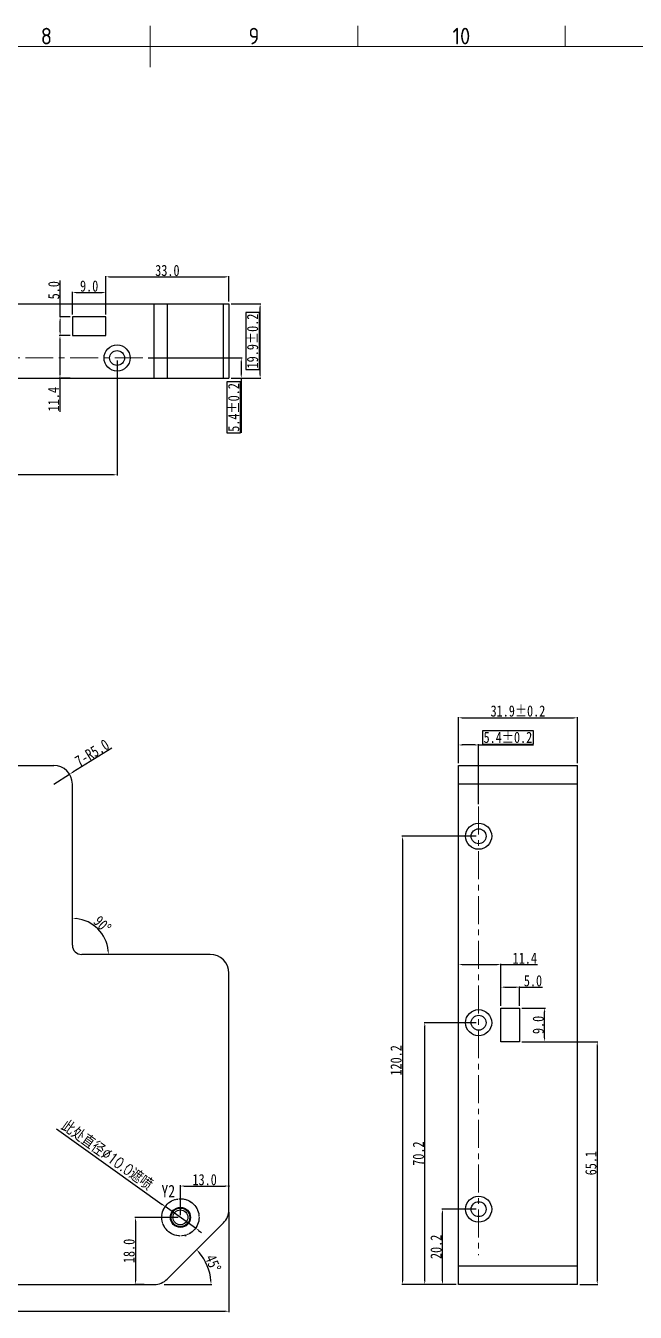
# Model space of a CAD drawing. Header units: inches. Extents: x 15988 to 16924, y -985 to -323.
# Drawn here: x 16423.1 to 16586.7, y -685 to -340.1 of the extents above; entities that cross this region are included whole.
import ezdxf
from ezdxf.enums import TextEntityAlignment as Align

# ---------------------------------------------------------------- set-up
doc = ezdxf.new("R2010")
doc.units = ezdxf.units.IN
doc.header["$MEASUREMENT"] = 0
doc.linetypes.add('CENTERX2', pattern=[4, 2.5, -0.5, 0.5, -0.5])
doc.linetypes.add('EWIREUP', pattern=[0.4, 0.25, -0.075, 0, -0.075])
doc.layers.add('DIM', color=1, linetype='Continuous', lineweight=5)
doc.layers.add('中心线', color=2, linetype='CENTERX2', lineweight=5)
doc.layers.add('图框', color=7, linetype='Continuous')
doc.layers.add('注释', color=5, linetype='Continuous')
doc.styles.add('ISO Proportional', font='isocp.shx')
doc.styles.add('字母和汉字', font='arial.ttf', dxfattribs={"width": 0.8})
doc.styles.add('汉字专用', font='', dxfattribs={"width": 0.8})
doc.styles.get('汉字专用').set_extended_font_data('SimSun')
doc.dimstyles.new('1', dxfattribs={"dimtxt": 3, "dimasz": 1, "dimexe": 0.2, "dimexo": 0.625, "dimgap": 0.2, "dimtad": 1, "dimdec": 1, "dimzin": 1, "dimdsep": 46, "dimtxsty": '汉字专用', "dimcen": 2.5, "dimclrd": 256, "dimclre": 256, "dimclrt": 256, "dimadec": 0, "dimazin": 0, "dimtfac": 1, "dimtdec": 1, "dimtmove": 0, "dimatfit": 3, "dimfxl": 0, "dimarcsym": 0})
doc.dimstyles.new('副本1', dxfattribs={"dimtxt": 3, "dimasz": 1, "dimexe": 0.2, "dimexo": 0.625, "dimgap": -0.2, "dimtad": 1, "dimdec": 1, "dimzin": 1, "dimdsep": 46, "dimtxsty": '汉字专用', "dimcen": 2.5, "dimclrd": 256, "dimclre": 256, "dimclrt": 256, "dimadec": 0, "dimazin": 0, "dimtfac": 1, "dimtdec": 1, "dimtmove": 0, "dimatfit": 3, "dimfxl": 0, "dimarcsym": 0})

# ---------------------------------------------------------------- blocks, each defined once
blk = doc.blocks.new('*D3')
at = {"layer": 'Defpoints', "color": 0}
for p in [(16460.6, -656.7), (16468.74, -662.5)]:
    blk.add_point(p, dxfattribs=at)
at = {"layer": 'DIM', "lineweight": -2}
for p, q in [((16431.37, -635.85), (16459.78, -656.12)), ((16468.74, -662.5), (16460.6, -656.7)), ((16469.55, -663.09), (16470.36, -663.67))]:
    blk.add_line(p, q, dxfattribs=at)
at = {"layer": 'DIM'}
for points in [[(16459.88, -655.98), (16459.68, -656.25), (16460.6, -656.7)], [(16469.65, -662.95), (16469.45, -663.22), (16468.74, -662.5)]]:
    blk.add_solid(points, dxfattribs=at)
at = {"layer": 'DIM', "insert": (16445.01, -642.91), "char_height": 3, "attachment_point": 5, "rotation": 324.4946, "style": '汉字专用'}
blk.add_mtext('此处直径{\\Fcomplex|c134;∅10.0}遮喷', dxfattribs=at)
blk = doc.blocks.new('*D4')
at = {"layer": 'Defpoints', "color": 0}
for p in [(16477.67, -414.67), (16486.06, -414.67), (16477.67, -434.57)]:
    blk.add_point(p, dxfattribs=at)
at = {"layer": 'DIM', "lineweight": -2}
for p, q in [((16478.29, -414.67), (16486.26, -414.67)), ((16485.86, -417), (16482.23, -417)), ((16482.23, -417), (16482.23, -432.24)), ((16485.86, -432.24), (16485.86, -417)), ((16486.06, -433.57), (16486.06, -415.67)), ((16478.29, -434.57), (16486.26, -434.57)), ((16482.23, -432.24), (16485.86, -432.24))]:
    blk.add_line(p, q, dxfattribs=at)
at = {"layer": 'DIM'}
for points in [[(16486.23, -415.67), (16485.89, -415.67), (16486.06, -414.67)], [(16485.89, -433.57), (16486.23, -433.57), (16486.06, -434.57)]]:
    blk.add_solid(points, dxfattribs=at)
at = {"layer": 'DIM', "insert": (16484.04, -424.62), "char_height": 3, "attachment_point": 5, "rotation": 90, "style": '汉字专用'}
blk.add_mtext('19.9%%P0.2', dxfattribs=at)
blk = doc.blocks.new('*D21')
at = {"layer": 'Defpoints', "color": 0}
for p in [(16477.67, -657.55), (16343.67, -677.6), (16477.67, -684.77)]:
    blk.add_point(p, dxfattribs=at)
at = {"layer": 'DIM', "lineweight": -2}
for p, q in [((16477.67, -658.18), (16477.67, -684.97)), ((16343.67, -678.23), (16343.67, -684.97)), ((16344.67, -684.77), (16476.67, -684.77))]:
    blk.add_line(p, q, dxfattribs=at)
at = {"layer": 'DIM'}
for points in [[(16344.67, -684.61), (16344.67, -684.94), (16343.67, -684.77)], [(16476.67, -684.61), (16476.67, -684.94), (16477.67, -684.77)]]:
    blk.add_solid(points, dxfattribs=at)
at = {"layer": 'DIM', "insert": (16410.67, -683.07), "char_height": 3, "attachment_point": 5, "style": '汉字专用'}
blk.add_mtext('134.0', dxfattribs=at)
blk = doc.blocks.new('*D27')
at = {"layer": 'Defpoints', "color": 0}
for p in [(16447.67, -429.17), (16235.67, -434.57), (16235.67, -460.49)]:
    blk.add_point(p, dxfattribs=at)
at = {"layer": 'DIM', "lineweight": -2}
for p, q in [((16447.67, -429.8), (16447.67, -460.69)), ((16235.67, -435.2), (16235.67, -460.69)), ((16446.67, -460.49), (16236.67, -460.49))]:
    blk.add_line(p, q, dxfattribs=at)
at = {"layer": 'DIM'}
for points in [[(16236.67, -460.32), (16236.67, -460.65), (16235.67, -460.49)], [(16446.67, -460.32), (16446.67, -460.65), (16447.67, -460.49)]]:
    blk.add_solid(points, dxfattribs=at)
at = {"layer": 'DIM', "insert": (16341.67, -458.79), "char_height": 3, "attachment_point": 5, "style": '汉字专用'}
blk.add_mtext('212.0', dxfattribs=at)
blk = doc.blocks.new('*D31')
at = {"layer": 'Defpoints', "color": 0}
for p in [(16444.67, -411.59), (16435.67, -418.17), (16444.67, -418.17)]:
    blk.add_point(p, dxfattribs=at)
at = {"layer": 'DIM', "lineweight": -2}
for p, q in [((16435.67, -417.55), (16435.67, -411.39)), ((16436.67, -411.59), (16443.67, -411.59)), ((16444.67, -417.55), (16444.67, -411.39))]:
    blk.add_line(p, q, dxfattribs=at)
at = {"layer": 'DIM'}
for points in [[(16436.67, -411.42), (16436.67, -411.76), (16435.67, -411.59)], [(16443.67, -411.42), (16443.67, -411.76), (16444.67, -411.59)]]:
    blk.add_solid(points, dxfattribs=at)
at = {"layer": 'DIM', "insert": (16440.17, -409.89), "char_height": 3, "attachment_point": 5, "style": '汉字专用'}
blk.add_mtext('9.0', dxfattribs=at)
blk = doc.blocks.new('*D34')
at = {"layer": 'Defpoints', "color": 0}
for p in [(16477.67, -407.41), (16477.67, -414.67), (16444.67, -418.17)]:
    blk.add_point(p, dxfattribs=at)
at = {"layer": 'DIM', "lineweight": -2}
for p, q in [((16444.67, -417.55), (16444.67, -407.21)), ((16445.67, -407.41), (16476.67, -407.41)), ((16477.67, -414.05), (16477.67, -407.21))]:
    blk.add_line(p, q, dxfattribs=at)
at = {"layer": 'DIM'}
for points in [[(16445.67, -407.24), (16445.67, -407.57), (16444.67, -407.41)], [(16476.67, -407.24), (16476.67, -407.57), (16477.67, -407.41)]]:
    blk.add_solid(points, dxfattribs=at)
at = {"layer": 'DIM', "insert": (16461.17, -405.71), "char_height": 3, "attachment_point": 5, "style": '汉字专用'}
blk.add_mtext('33.0', dxfattribs=at)
blk = doc.blocks.new('*D35')
at = {"layer": 'Defpoints', "color": 0}
for p in [(16435.67, -423.17), (16432.34, -434.57), (16435.67, -434.57)]:
    blk.add_point(p, dxfattribs=at)
at = {"layer": 'DIM', "lineweight": -2}
for p, q in [((16435.04, -423.17), (16432.14, -423.17)), ((16432.34, -424.17), (16432.34, -433.57)), ((16435.04, -434.57), (16432.14, -434.57)), ((16432.34, -434.57), (16432.34, -443.6))]:
    blk.add_line(p, q, dxfattribs=at)
at = {"layer": 'DIM'}
for points in [[(16432.17, -424.17), (16432.51, -424.17), (16432.34, -423.17)], [(16432.17, -433.57), (16432.51, -433.57), (16432.34, -434.57)]]:
    blk.add_solid(points, dxfattribs=at)
at = {"layer": 'DIM', "insert": (16430.64, -440.22), "char_height": 3, "attachment_point": 5, "rotation": 90, "style": '汉字专用'}
blk.add_mtext('11.4', dxfattribs=at)
blk = doc.blocks.new('*D36')
at = {"layer": 'Defpoints', "color": 0}
for p in [(16432.39, -418.17), (16435.67, -418.17), (16435.67, -423.17)]:
    blk.add_point(p, dxfattribs=at)
at = {"layer": 'DIM', "lineweight": -2}
for p, q in [((16432.39, -418.17), (16432.39, -408.41)), ((16435.04, -418.17), (16432.19, -418.17)), ((16432.39, -422.17), (16432.39, -419.17)), ((16435.04, -423.17), (16432.19, -423.17))]:
    blk.add_line(p, q, dxfattribs=at)
at = {"layer": 'DIM'}
for points in [[(16432.22, -419.17), (16432.55, -419.17), (16432.39, -418.17)], [(16432.22, -422.17), (16432.55, -422.17), (16432.39, -423.17)]]:
    blk.add_solid(points, dxfattribs=at)
at = {"layer": 'DIM', "insert": (16430.69, -411), "char_height": 3, "attachment_point": 5, "rotation": 90, "style": '汉字专用'}
blk.add_mtext('5.0', dxfattribs=at)
blk = doc.blocks.new('*D46')
at = {"layer": 'Defpoints', "color": 0}
for p in [(16534.99, -657.4), (16544.7, -657.4), (16539.3, -677.6)]:
    blk.add_point(p, dxfattribs=at)
at = {"layer": 'DIM', "lineweight": -2}
for p, q in [((16544.08, -657.4), (16534.79, -657.4)), ((16534.99, -676.6), (16534.99, -658.4)), ((16538.68, -677.6), (16534.79, -677.6))]:
    blk.add_line(p, q, dxfattribs=at)
at = {"layer": 'DIM'}
for points in [[(16534.82, -658.4), (16535.16, -658.4), (16534.99, -657.4)], [(16534.82, -676.6), (16535.16, -676.6), (16534.99, -677.6)]]:
    blk.add_solid(points, dxfattribs=at)
at = {"layer": 'DIM', "insert": (16533.29, -667.5), "char_height": 3, "attachment_point": 5, "rotation": 90, "style": '汉字专用'}
blk.add_mtext('20.2', dxfattribs=at)
blk = doc.blocks.new('*D47')
at = {"layer": 'Defpoints', "color": 0}
for p in [(16530.24, -607.4), (16544.7, -607.4), (16539.3, -677.6)]:
    blk.add_point(p, dxfattribs=at)
at = {"layer": 'DIM', "lineweight": -2}
for p, q in [((16544.08, -607.4), (16530.04, -607.4)), ((16530.24, -676.6), (16530.24, -608.4)), ((16538.68, -677.6), (16530.04, -677.6))]:
    blk.add_line(p, q, dxfattribs=at)
at = {"layer": 'DIM'}
for points in [[(16530.07, -608.4), (16530.41, -608.4), (16530.24, -607.4)], [(16530.07, -676.6), (16530.41, -676.6), (16530.24, -677.6)]]:
    blk.add_solid(points, dxfattribs=at)
at = {"layer": 'DIM', "insert": (16528.54, -642.5), "char_height": 3, "attachment_point": 5, "rotation": 90, "style": '汉字专用'}
blk.add_mtext('70.2', dxfattribs=at)
blk = doc.blocks.new('*D48')
at = {"layer": 'Defpoints', "color": 0}
for p in [(16544.7, -557.4), (16524.25, -677.6), (16539.3, -677.6)]:
    blk.add_point(p, dxfattribs=at)
at = {"layer": 'DIM', "lineweight": -2}
for p, q in [((16544.08, -557.4), (16524.05, -557.4)), ((16524.25, -558.4), (16524.25, -676.6)), ((16538.68, -677.6), (16524.05, -677.6))]:
    blk.add_line(p, q, dxfattribs=at)
at = {"layer": 'DIM'}
for points in [[(16524.09, -558.4), (16524.42, -558.4), (16524.25, -557.4)], [(16524.09, -676.6), (16524.42, -676.6), (16524.25, -677.6)]]:
    blk.add_solid(points, dxfattribs=at)
at = {"layer": 'DIM', "insert": (16522.55, -617.5), "char_height": 3, "attachment_point": 5, "rotation": 90, "style": '汉字专用'}
blk.add_mtext('120.2', dxfattribs=at)
blk = doc.blocks.new('*D49')
at = {"layer": 'Defpoints', "color": 0}
for p in [(16555.7, -603.5), (16562.41, -603.5), (16555.7, -612.5)]:
    blk.add_point(p, dxfattribs=at)
at = {"layer": 'DIM', "lineweight": -2}
for p, q in [((16556.33, -603.5), (16562.61, -603.5)), ((16562.41, -611.5), (16562.41, -604.5)), ((16556.33, -612.5), (16562.61, -612.5))]:
    blk.add_line(p, q, dxfattribs=at)
at = {"layer": 'DIM'}
for points in [[(16562.24, -604.5), (16562.58, -604.5), (16562.41, -603.5)], [(16562.24, -611.5), (16562.58, -611.5), (16562.41, -612.5)]]:
    blk.add_solid(points, dxfattribs=at)
at = {"layer": 'DIM', "insert": (16560.71, -608), "char_height": 3, "attachment_point": 5, "rotation": 90, "style": '汉字专用'}
blk.add_mtext('9.0', dxfattribs=at)
blk = doc.blocks.new('*D50')
at = {"layer": 'Defpoints', "color": 0}
for p in [(16555.7, -597.87), (16550.7, -603.5), (16555.7, -603.5)]:
    blk.add_point(p, dxfattribs=at)
at = {"layer": 'DIM', "lineweight": -2}
for p, q in [((16550.7, -602.88), (16550.7, -597.67)), ((16551.7, -597.87), (16554.7, -597.87)), ((16555.7, -602.88), (16555.7, -597.67)), ((16555.7, -597.87), (16561.88, -597.87))]:
    blk.add_line(p, q, dxfattribs=at)
at = {"layer": 'DIM'}
for points in [[(16551.7, -597.7), (16551.7, -598.04), (16550.7, -597.87)], [(16554.7, -597.7), (16554.7, -598.04), (16555.7, -597.87)]]:
    blk.add_solid(points, dxfattribs=at)
at = {"layer": 'DIM', "insert": (16559.29, -596.17), "char_height": 3, "attachment_point": 5, "style": '汉字专用'}
blk.add_mtext('5.0', dxfattribs=at)
blk = doc.blocks.new('*D51')
at = {"layer": 'Defpoints', "color": 0}
for p in [(16555.7, -612.5), (16571.2, -677.6), (16576.53, -677.6)]:
    blk.add_point(p, dxfattribs=at)
at = {"layer": 'DIM', "lineweight": -2}
for p, q in [((16556.33, -612.5), (16576.73, -612.5)), ((16576.53, -613.5), (16576.53, -676.6)), ((16571.83, -677.6), (16576.73, -677.6))]:
    blk.add_line(p, q, dxfattribs=at)
at = {"layer": 'DIM'}
for points in [[(16576.37, -613.5), (16576.7, -613.5), (16576.53, -612.5)], [(16576.37, -676.6), (16576.7, -676.6), (16576.53, -677.6)]]:
    blk.add_solid(points, dxfattribs=at)
at = {"layer": 'DIM', "insert": (16574.83, -645.05), "char_height": 3, "attachment_point": 5, "rotation": 90, "style": '汉字专用'}
blk.add_mtext('65.1', dxfattribs=at)
blk = doc.blocks.new('*D52')
at = {"layer": 'Defpoints', "color": 0}
for p in [(16539.3, -591.81), (16539.3, -600.12), (16550.7, -603.5)]:
    blk.add_point(p, dxfattribs=at)
at = {"layer": 'DIM', "lineweight": -2}
for p, q in [((16539.3, -599.49), (16539.3, -591.61)), ((16540.3, -591.81), (16549.7, -591.81)), ((16550.7, -602.88), (16550.7, -591.61)), ((16550.7, -591.81), (16560.48, -591.81))]:
    blk.add_line(p, q, dxfattribs=at)
at = {"layer": 'DIM'}
for points in [[(16540.3, -591.65), (16540.3, -591.98), (16539.3, -591.81)], [(16549.7, -591.65), (16549.7, -591.98), (16550.7, -591.81)]]:
    blk.add_solid(points, dxfattribs=at)
at = {"layer": 'DIM', "insert": (16557.1, -590.11), "char_height": 3, "attachment_point": 5, "style": '汉字专用'}
blk.add_mtext('11.4', dxfattribs=at)
blk = doc.blocks.new('*D65')
at = {"layer": 'Defpoints', "color": 0}
for p in [(16477.67, -650.46), (16477.67, -651.2), (16464.67, -659.6)]:
    blk.add_point(p, dxfattribs=at)
at = {"layer": 'DIM', "lineweight": -2}
for p, q in [((16464.67, -658.98), (16464.67, -651)), ((16465.67, -651.2), (16476.67, -651.2)), ((16477.67, -651.08), (16477.67, -651.4))]:
    blk.add_line(p, q, dxfattribs=at)
at = {"layer": 'DIM'}
for points in [[(16465.67, -651.03), (16465.67, -651.36), (16464.67, -651.2)], [(16476.67, -651.03), (16476.67, -651.36), (16477.67, -651.2)]]:
    blk.add_solid(points, dxfattribs=at)
at = {"layer": 'DIM', "insert": (16471.17, -649.5), "char_height": 3, "attachment_point": 5, "style": '汉字专用'}
blk.add_mtext('13.0', dxfattribs=at)
blk = doc.blocks.new('*D66')
at = {"layer": 'Defpoints', "color": 0}
for p in [(16464.67, -659.6), (16452.6, -677.6), (16455.6, -677.6)]:
    blk.add_point(p, dxfattribs=at)
at = {"layer": 'DIM', "lineweight": -2}
for p, q in [((16464.04, -659.6), (16452.4, -659.6)), ((16452.6, -660.6), (16452.6, -676.6)), ((16454.97, -677.6), (16452.4, -677.6))]:
    blk.add_line(p, q, dxfattribs=at)
at = {"layer": 'DIM'}
for points in [[(16452.44, -660.6), (16452.77, -660.6), (16452.6, -659.6)], [(16452.44, -676.6), (16452.77, -676.6), (16452.6, -677.6)]]:
    blk.add_solid(points, dxfattribs=at)
at = {"layer": 'DIM', "insert": (16450.9, -668.6), "char_height": 3, "attachment_point": 5, "rotation": 90, "style": '汉字专用'}
blk.add_mtext('18.0', dxfattribs=at)
blk = doc.blocks.new('*D93')
at = {"layer": 'Defpoints', "color": 0}
for p in [(16476.2, -661.09), (16472.43, -674.19), (16343.67, -677.6), (16457.62, -677.6), (16461.15, -676.14)]:
    blk.add_point(p, dxfattribs=at)
at = {"layer": 'DIM', "lineweight": -2}
blk.add_line((16460.31, -677.6), (16473.08, -677.6), dxfattribs=at)
blk.add_arc((16459.69, -677.6), 13.19, 4.3433, 40.6567, dxfattribs=at)
at = {"layer": 'DIM'}
for points in [[(16469.57, -669.12), (16469.82, -668.89), (16469.02, -668.27)], [(16473.01, -676.6), (16472.68, -676.61), (16472.88, -677.6)]]:
    blk.add_solid(points, dxfattribs=at)
at = {"layer": 'DIM', "insert": (16473.45, -671.9), "char_height": 3, "attachment_point": 5, "rotation": 292.5, "style": '汉字专用'}
blk.add_mtext('45°', dxfattribs=at)
blk = doc.blocks.new('*D94')
at = {"layer": 'Defpoints', "color": 0}
for p in [(16571.2, -525.65), (16539.3, -538.4), (16571.2, -538.4)]:
    blk.add_point(p, dxfattribs=at)
at = {"layer": 'DIM', "lineweight": -2}
for p, q in [((16539.3, -537.78), (16539.3, -525.45)), ((16540.3, -525.65), (16570.2, -525.65)), ((16571.2, -537.78), (16571.2, -525.45))]:
    blk.add_line(p, q, dxfattribs=at)
at = {"layer": 'DIM'}
for points in [[(16540.3, -525.49), (16540.3, -525.82), (16539.3, -525.65)], [(16570.2, -525.82), (16570.2, -525.49), (16571.2, -525.65)]]:
    blk.add_solid(points, dxfattribs=at)
at = {"layer": 'DIM', "insert": (16555.25, -523.84), "char_height": 3, "attachment_point": 5, "style": '汉字专用'}
blk.add_mtext('31.9%%P0.2', dxfattribs=at)
blk = doc.blocks.new('*D95')
at = {"layer": 'Defpoints', "color": 0}
for p in [(16434.92, -540.77), (16430.67, -543.4)]:
    blk.add_point(p, dxfattribs=at)
at = {"layer": 'DIM', "lineweight": -2}
for p, q in [((16446.23, -533.77), (16435.77, -540.24)), ((16430.67, -543.4), (16434.92, -540.77))]:
    blk.add_line(p, q, dxfattribs=at)
at = {"layer": 'DIM'}
blk.add_solid([(16435.68, -540.1), (16435.86, -540.39), (16434.92, -540.77)], dxfattribs=at)
at = {"layer": 'DIM', "insert": (16440.95, -535.04), "char_height": 3, "attachment_point": 5, "rotation": 31.7494, "style": '汉字专用'}
blk.add_mtext('7-R5.0', dxfattribs=at)
blk = doc.blocks.new('*D96')
at = {"layer": 'Defpoints', "color": 0}
for p in [(16435.67, -543.4), (16444.04, -584.27), (16435.67, -586.6), (16438.17, -589.1), (16472.67, -589.1)]:
    blk.add_point(p, dxfattribs=at)
at = {"layer": 'DIM', "lineweight": -2}
blk.add_arc((16435.67, -589.1), 9.67, 5.9303, 84.0697, dxfattribs=at)
at = {"layer": 'DIM'}
for points in [[(16436.66, -579.65), (16436.67, -579.32), (16435.67, -579.44)], [(16445.45, -588.09), (16445.11, -588.11), (16445.33, -589.1)]]:
    blk.add_solid(points, dxfattribs=at)
at = {"layer": 'DIM', "insert": (16443.7, -581.06), "char_height": 3, "attachment_point": 5, "rotation": 315, "style": '汉字专用'}
blk.add_mtext('90°', dxfattribs=at)
blk = doc.blocks.new('*D99')
at = {"layer": 'Defpoints', "color": 0}
for p in [(16455.43, -429.17), (16477.67, -434.57), (16481, -434.57)]:
    blk.add_point(p, dxfattribs=at)
at = {"layer": 'DIM', "lineweight": -2}
for p, q in [((16456.05, -429.17), (16481.2, -429.17)), ((16481, -430.17), (16481, -433.57)), ((16478.29, -434.57), (16481.2, -434.57)), ((16481, -434.57), (16481, -449.28)), ((16480.8, -435.57), (16477.16, -435.57)), ((16477.16, -435.57), (16477.16, -449.28)), ((16480.8, -449.28), (16480.8, -435.57)), ((16477.16, -449.28), (16480.8, -449.28))]:
    blk.add_line(p, q, dxfattribs=at)
at = {"layer": 'DIM'}
for points in [[(16481.16, -430.17), (16480.83, -430.17), (16481, -429.17)], [(16480.83, -433.57), (16481.16, -433.57), (16481, -434.57)]]:
    blk.add_solid(points, dxfattribs=at)
at = {"layer": 'DIM', "insert": (16478.98, -442.43), "char_height": 3, "attachment_point": 5, "rotation": 90, "style": '汉字专用'}
blk.add_mtext('5.4%%P0.2', dxfattribs=at)
blk = doc.blocks.new('*D101')
at = {"layer": 'Defpoints', "color": 0}
for p in [(16539.3, -532.93), (16539.3, -538.4), (16544.7, -549.45)]:
    blk.add_point(p, dxfattribs=at)
at = {"layer": 'DIM', "lineweight": -2}
for p, q in [((16559.42, -529.1), (16545.7, -529.1)), ((16545.7, -529.1), (16545.7, -532.73)), ((16559.42, -532.73), (16559.42, -529.1)), ((16539.3, -537.78), (16539.3, -532.73)), ((16543.7, -532.93), (16540.3, -532.93)), ((16544.7, -548.83), (16544.7, -532.73)), ((16544.7, -532.93), (16559.42, -532.93)), ((16545.7, -532.73), (16559.42, -532.73))]:
    blk.add_line(p, q, dxfattribs=at)
at = {"layer": 'DIM'}
for points in [[(16540.3, -532.76), (16540.3, -533.1), (16539.3, -532.93)], [(16543.7, -533.1), (16543.7, -532.76), (16544.7, -532.93)]]:
    blk.add_solid(points, dxfattribs=at)
at = {"layer": 'DIM', "insert": (16552.56, -530.91), "char_height": 3, "attachment_point": 5, "style": '汉字专用'}
blk.add_mtext('5.4%%P0.2', dxfattribs=at)

msp = doc.modelspace()

# ---------------------------------------------------------------- linework, layer by layer
at = {"color": 7, "linetype": 'Continuous'}
for p, q in [((16357.67, -414.67), (16477.67, -414.67)), ((16457.62, -434.57), (16457.62, -414.67)), ((16461.15, -414.67), (16461.15, -434.57)), ((16476.2, -434.57), (16476.2, -414.67)), ((16477.67, -414.67), (16477.67, -434.57)), ((16444.67, -418.17), (16435.67, -418.17)), ((16435.67, -418.17), (16435.67, -423.17)), ((16444.67, -423.17), (16444.67, -418.17)), ((16435.67, -423.17), (16444.67, -423.17)), ((16235.67, -434.57), (16477.67, -434.57)), ((16240.67, -538.4), (16430.67, -538.4)), ((16539.3, -677.6), (16539.3, -538.4)), ((16539.3, -538.4), (16571.2, -538.4)), ((16571.2, -677.6), (16571.2, -538.4)), ((16435.67, -586.6), (16435.67, -543.4)), ((16571.2, -543.4), (16539.3, -543.4)), ((16472.67, -589.1), (16438.17, -589.1)), ((16477.67, -657.55), (16477.67, -594.1)), ((16550.7, -612.5), (16550.7, -603.5)), ((16550.7, -603.5), (16555.7, -603.5)), ((16555.7, -603.5), (16555.7, -612.5)), ((16555.7, -612.5), (16550.7, -612.5)), ((16476.2, -661.09), (16461.15, -676.14)), ((16539.3, -672.6), (16571.2, -672.6)), ((16343.67, -677.6), (16457.62, -677.6)), ((16571.2, -677.6), (16539.3, -677.6))]:
    msp.add_line(p, q, dxfattribs=at)
for centre, radius in [((16447.67, -429.17), 3.5), ((16447.67, -429.17), 2), ((16544.7, -557.4), 3.5), ((16544.7, -557.4), 2), ((16544.7, -607.4), 3.5), ((16544.7, -607.4), 2), ((16544.7, -657.4), 3.5), ((16544.7, -657.4), 2), ((16464.67, -659.6), 2.7), ((16464.67, -659.6), 2.5), ((16464.67, -659.6), 2)]:
    msp.add_circle(centre, radius, dxfattribs=at)
at = {"color": 251, "linetype": 'EWIREUP', "ltscale": 5}
msp.add_circle((16464.67, -659.6), 5, dxfattribs=at)
at = {"color": 251, "linetype": 'EWIREUP', "ltscale": 20}
msp.add_circle((16464.67, -659.6), 5, dxfattribs=at)
at = {"color": 7, "linetype": 'Continuous'}
for centre, radius, start, end in [((16430.67, -543.4), 5, 0, 90), ((16438.17, -586.6), 2.5, 180, 270), ((16472.67, -594.1), 5, 0, 90), ((16472.67, -657.55), 5, 315, 0), ((16457.62, -672.6), 5, 270, 315)]:
    msp.add_arc(centre, radius, start, end, dxfattribs=at)
at = {"layer": '中心线', "color": 2, "ltscale": 3}
for p, q in [((16243.06, -429.17), (16455.43, -429.17)), ((16544.7, -549.45), (16544.7, -669.69))]:
    msp.add_line(p, q, dxfattribs=at)
msp.add_circle((16464.67, -659.6), 5, dxfattribs=at)
at = {"layer": '图框', "color": 7, "lineweight": 9}
for p, q in [((16456.56, -351.22), (16456.56, -340.08)), ((16512.24, -345.65), (16512.24, -340.08)), ((16567.92, -345.65), (16567.92, -340.08)), ((16902, -345.65), (16010, -345.65))]:
    msp.add_line(p, q, dxfattribs=at)

# ---------------------------------------------------------------- texts
at = {"layer": '图框', "color": 7, "lineweight": 9, "style": 'ISO Proportional'}
for s, height, p in [('8', 4.45, (16428.71, -342.86)), ('9', 4.45, (16484.4, -342.86)), ('10', 4.454, (16540.08, -342.86))]:
    msp.add_text(s, height=height, dxfattribs=at).set_placement(p, align=Align.MIDDLE)
at = {"layer": '注释', "lineweight": -3, "insert": (16459.57, -650.88), "char_height": 3.373, "width": 54.6125, "attachment_point": 1, "style": '字母和汉字'}
msp.add_mtext('{\\fSimSun|b0|i0|c134|p2;\\C2;Y2}', dxfattribs=at)

# ---------------------------------------------------------------- dimensions: what is measured, and where the dimension line sits
at = {"layer": 'DIM'}
for base, p1, p2, picture, middle in [((16477.67, -407.41), (16444.67, -418.17), (16477.67, -414.67), '*D34', (16461.17, -405.71)), ((16444.67, -411.59), (16435.67, -418.17), (16444.67, -418.17), '*D31', (16440.17, -409.89)), ((16235.67, -460.49), (16447.67, -429.17), (16235.67, -434.57), '*D27', (16341.67, -458.79)), ((16555.7, -597.87), (16550.7, -603.5), (16555.7, -603.5), '*D50', (16559.29, -596.17)), ((16477.67, -651.2), (16464.67, -659.6), (16477.67, -650.46), '*D65', (16471.17, -649.5)), ((16477.67, -684.77), (16343.67, -677.6), (16477.67, -657.55), '*D21', (16410.67, -683.07))]:
    dim = msp.add_linear_dim(base=base, p1=p1, p2=p2, dimstyle='1', dxfattribs=at)
    dim.commit()
    dim.dimension.update_dxf_attribs({"geometry": picture, "text_midpoint": middle})
for base, p2, picture, middle in [((16432.39, -418.17), (16435.67, -418.17), '*D36', (16432.39, -411)), ((16432.34, -434.57), (16435.67, -434.57), '*D35', (16432.34, -440.22))]:
    dim = msp.add_linear_dim(base=base, p1=(16435.67, -423.17), p2=p2, angle=90, dimstyle='1', dxfattribs=at)
    dim.commit()
    dim.dimension.update_dxf_attribs({"geometry": picture, "text_midpoint": middle, "dimtype": 160})
dim = msp.add_linear_dim(base=(16486.06, -414.67), p1=(16477.67, -434.57), p2=(16477.67, -414.67), angle=90, text='<>%%P0.2', dimstyle='副本1', dxfattribs=at)
dim.commit()
dim.dimension.update_dxf_attribs({"geometry": '*D4', "text_midpoint": (16484.04, -424.62)})
dim = msp.add_linear_dim(base=(16481, -434.57), p1=(16455.43, -429.17), p2=(16477.67, -434.57), angle=90, text='<>%%P0.2', dimstyle='副本1', dxfattribs=at)
dim.commit()
dim.dimension.update_dxf_attribs({"geometry": '*D99', "text_midpoint": (16481, -442.43), "dimtype": 160})
dim = msp.add_linear_dim(base=(16571.2, -525.65), p1=(16539.3, -538.4), p2=(16571.2, -538.4), text='<>%%P0.2', dimstyle='1', dxfattribs=at)
dim.commit()
dim.dimension.update_dxf_attribs({"geometry": '*D94', "text_midpoint": (16555.25, -523.84)})
dim = msp.add_radius_dim(center=(16430.67, -543.4), mpoint=(16434.92, -540.77), text='7-<>', dimstyle='1', dxfattribs=at)
dim.commit()
dim.dimension.update_dxf_attribs({"geometry": '*D95', "text_midpoint": (16441.84, -536.48), "dimtype": 164})
dim = msp.add_linear_dim(base=(16539.3, -532.93), p1=(16544.7, -549.45), p2=(16539.3, -538.4), text='<>%%P0.2', dimstyle='副本1', dxfattribs=at)
dim.commit()
dim.dimension.update_dxf_attribs({"geometry": '*D101', "text_midpoint": (16552.56, -532.93), "dimtype": 160})
for base, line1, line2, picture, middle in [((16444.04, -584.27), ((16435.67, -586.6), (16435.67, -543.4)), ((16472.67, -589.1), (16438.17, -589.1)), '*D96', (16443.7, -581.06)), ((16472.43, -674.19), ((16476.2, -661.09), (16461.15, -676.14)), ((16343.67, -677.6), (16457.62, -677.6)), '*D93', (16473.45, -671.9))]:
    dim = msp.add_angular_dim_2l(base=base, line1=line1, line2=line2, dimstyle='1', dxfattribs=at)
    dim.commit()
    dim.dimension.update_dxf_attribs({"geometry": picture, "text_midpoint": middle})
for base, p1, p2, picture, middle in [((16524.25, -677.6), (16544.7, -557.4), (16539.3, -677.6), '*D48', (16522.55, -617.5)), ((16562.41, -603.5), (16555.7, -612.5), (16555.7, -603.5), '*D49', (16560.71, -608)), ((16530.24, -607.4), (16539.3, -677.6), (16544.7, -607.4), '*D47', (16528.54, -642.5)), ((16576.53, -677.6), (16555.7, -612.5), (16571.2, -677.6), '*D51', (16574.83, -645.05)), ((16534.99, -657.4), (16539.3, -677.6), (16544.7, -657.4), '*D46', (16533.29, -667.5)), ((16452.6, -677.6), (16464.67, -659.6), (16455.6, -677.6), '*D66', (16450.9, -668.6))]:
    dim = msp.add_linear_dim(base=base, p1=p1, p2=p2, angle=90, dimstyle='1', dxfattribs=at)
    dim.commit()
    dim.dimension.update_dxf_attribs({"geometry": picture, "text_midpoint": middle})
dim = msp.add_linear_dim(base=(16539.3, -591.81), p1=(16550.7, -603.5), p2=(16539.3, -600.12), dimstyle='1', dxfattribs=at)
dim.commit()
dim.dimension.update_dxf_attribs({"geometry": '*D52', "text_midpoint": (16557.1, -591.81), "dimtype": 160})
dim = msp.add_diameter_dim_2p(p1=(16468.74, -662.5), p2=(16460.6, -656.7), text='此处直径{\\Fcomplex|c134;<>}遮喷', dimstyle='1', dxfattribs=at)
dim.commit()
dim.dimension.update_dxf_attribs({"geometry": '*D3', "text_midpoint": (16443.75, -644.68), "dimtype": 163})

doc.saveas('drawing.dxf')
